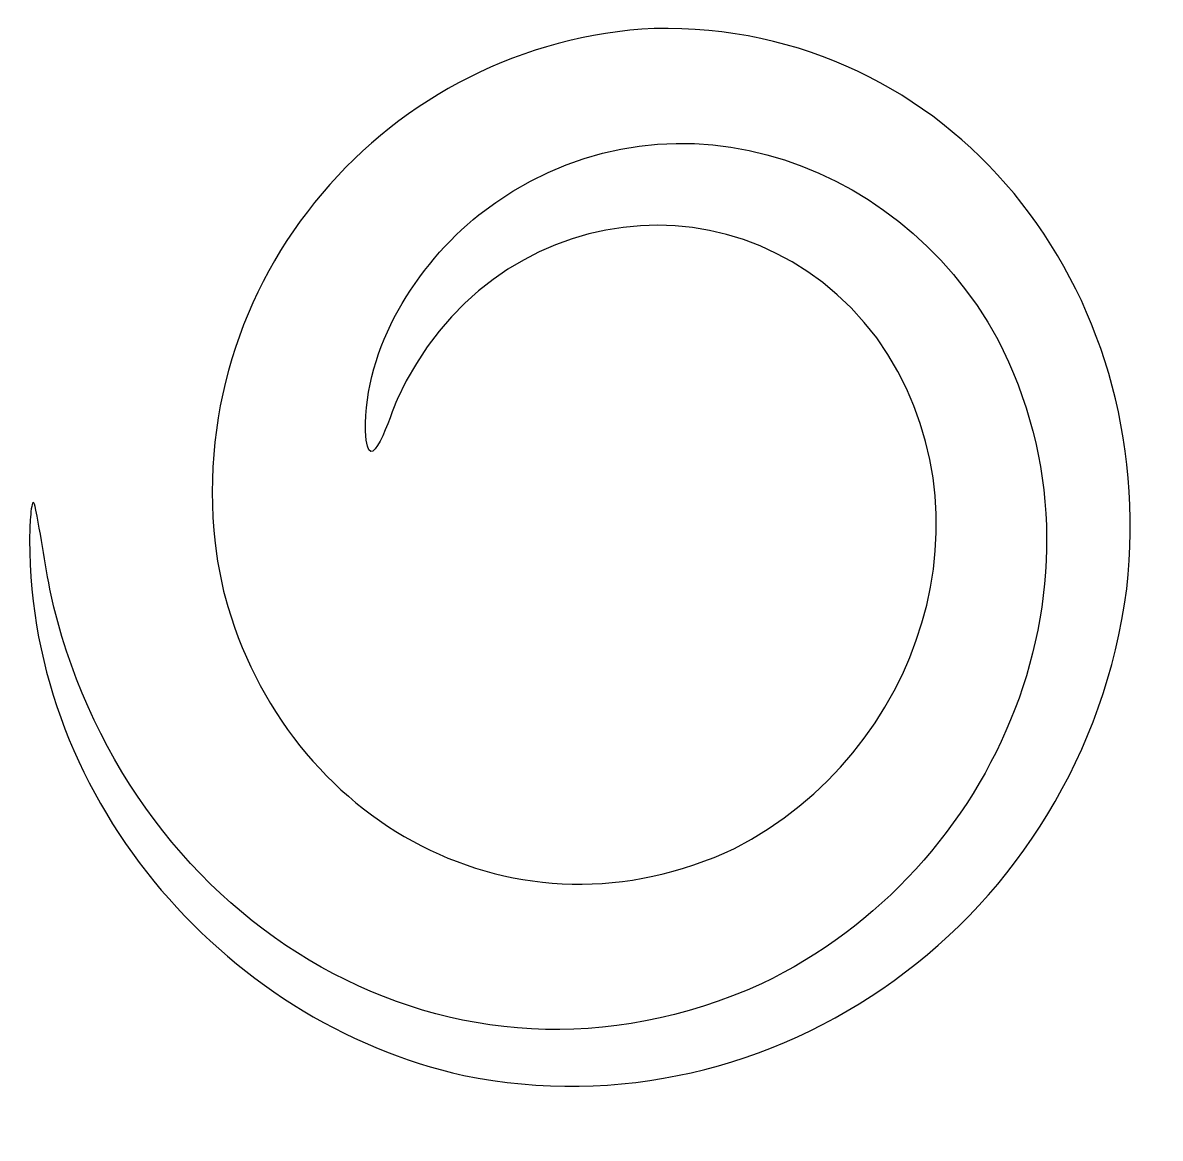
# Model space of a CAD drawing. Header units: centimetres. Extents: x -7.9 to 8.2, y -8.2 to 7.6.
import ezdxf

# ---------------------------------------------------------------- set-up
doc = ezdxf.new("R2010")
doc.units = ezdxf.units.CM
doc.header["$MEASUREMENT"] = 0
doc.layers.add('Camada 1', color=7, linetype='Continuous')

msp = doc.modelspace()

# ---------------------------------------------------------------- linework, layer by layer
at = {"layer": 'Camada 1'}
msp.add_open_spline([(-5.14929, 0.01609), (-5.69071, 3.93893), (-2.69229, 7.31771), (1.05386, 7.49882), (1.05386, 7.49882), (5.24682, 7.57984), (8.22656, 3.82122), (7.75261, -0.44516), (7.75261, -0.44516), (7.12277, -5.16115), (2.72582, -8.23711), (-1.64669, -7.34676), (-1.64669, -7.34676), (-5.06251, -6.59194), (-7.89943, -3.33859), (-7.79957, 0.42108), (-7.79957, 0.42108), (-7.79825, 0.47794), (-7.77163, 0.99189), (-7.71377, 0.67037), (-7.71377, 0.67037), (-7.61871, 0.21261), (-7.5688, -0.25125), (-7.45903, -0.70734), (-7.45903, -0.70734), (-6.34005, -5.20446), (-1.81134, -8.0404), (2.57471, -6.04655), (2.57471, -6.04655), (5.93169, -4.44503), (7.67985, -0.30578), (5.92177, 3.09054), (5.92177, 3.09054), (4.47942, 5.74098), (1.09069, 6.8336), (-1.43328, 4.8569), (-1.43328, 4.8569), (-2.32299, 4.13483), (-3.06126, 2.98309), (-3.03912, 1.78874), (-3.03912, 1.78874), (-3.00192, 1.0002), (-2.67476, 2.05637), (-2.59327, 2.23623), (-2.59327, 2.23623), (-1.27078, 5.13051), (2.36177, 5.56329), (4.20962, 3.10999), (4.20962, 3.10999), (5.96127, 0.64312), (4.83533, -2.77733), (2.19019, -4.12793), (2.19019, -4.12793), (-0.88146, -5.57771), (-4.16373, -3.77053), (-5.03492, -0.54812), (-5.03492, -0.54812), (-5.07889, -0.361), (-5.11723, -0.17288), (-5.14929, 0.01609), (-5.14929, 0.01609), (-5.14929, 0.01609), (-5.14929, 0.01609), (-5.14929, 0.01609)], degree=3, knots=[0, 0, 0, 0, 0.05882353, 0.05882353, 0.05882353, 0.05882353, 0.11764706, 0.11764706, 0.11764706, 0.11764706, 0.17647059, 0.17647059, 0.17647059, 0.17647059, 0.23529412, 0.23529412, 0.23529412, 0.23529412, 0.29411765, 0.29411765, 0.29411765, 0.29411765, 0.35294118, 0.35294118, 0.35294118, 0.35294118, 0.41176471, 0.41176471, 0.41176471, 0.41176471, 0.47058824, 0.47058824, 0.47058824, 0.47058824, 0.52941176, 0.52941176, 0.52941176, 0.52941176, 0.58823529, 0.58823529, 0.58823529, 0.58823529, 0.64705882, 0.64705882, 0.64705882, 0.64705882, 0.70588235, 0.70588235, 0.70588235, 0.70588235, 0.76470588, 0.76470588, 0.76470588, 0.76470588, 0.82352941, 0.82352941, 0.82352941, 0.82352941, 0.88235294, 0.88235294, 0.88235294, 0.88235294, 1, 1, 1, 1], dxfattribs=at)

doc.saveas('drawing.dxf')
